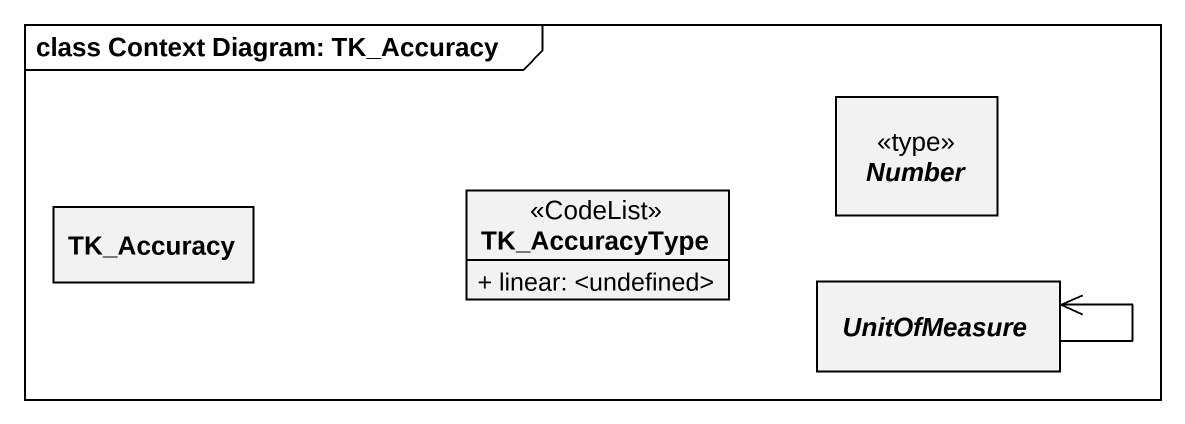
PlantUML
@startuml
mainframe class Context Diagram: TK_Accuracy
hide circle
hide empty members
skinparam classAttributeIconSize 0
abstract class Number <<type>>
class TK_Accuracy
class TK_AccuracyType <<CodeList>> {
  + linear: <undefined>
}
abstract class UnitOfMeasure
UnitOfMeasure --> UnitOfMeasure
@enduml
